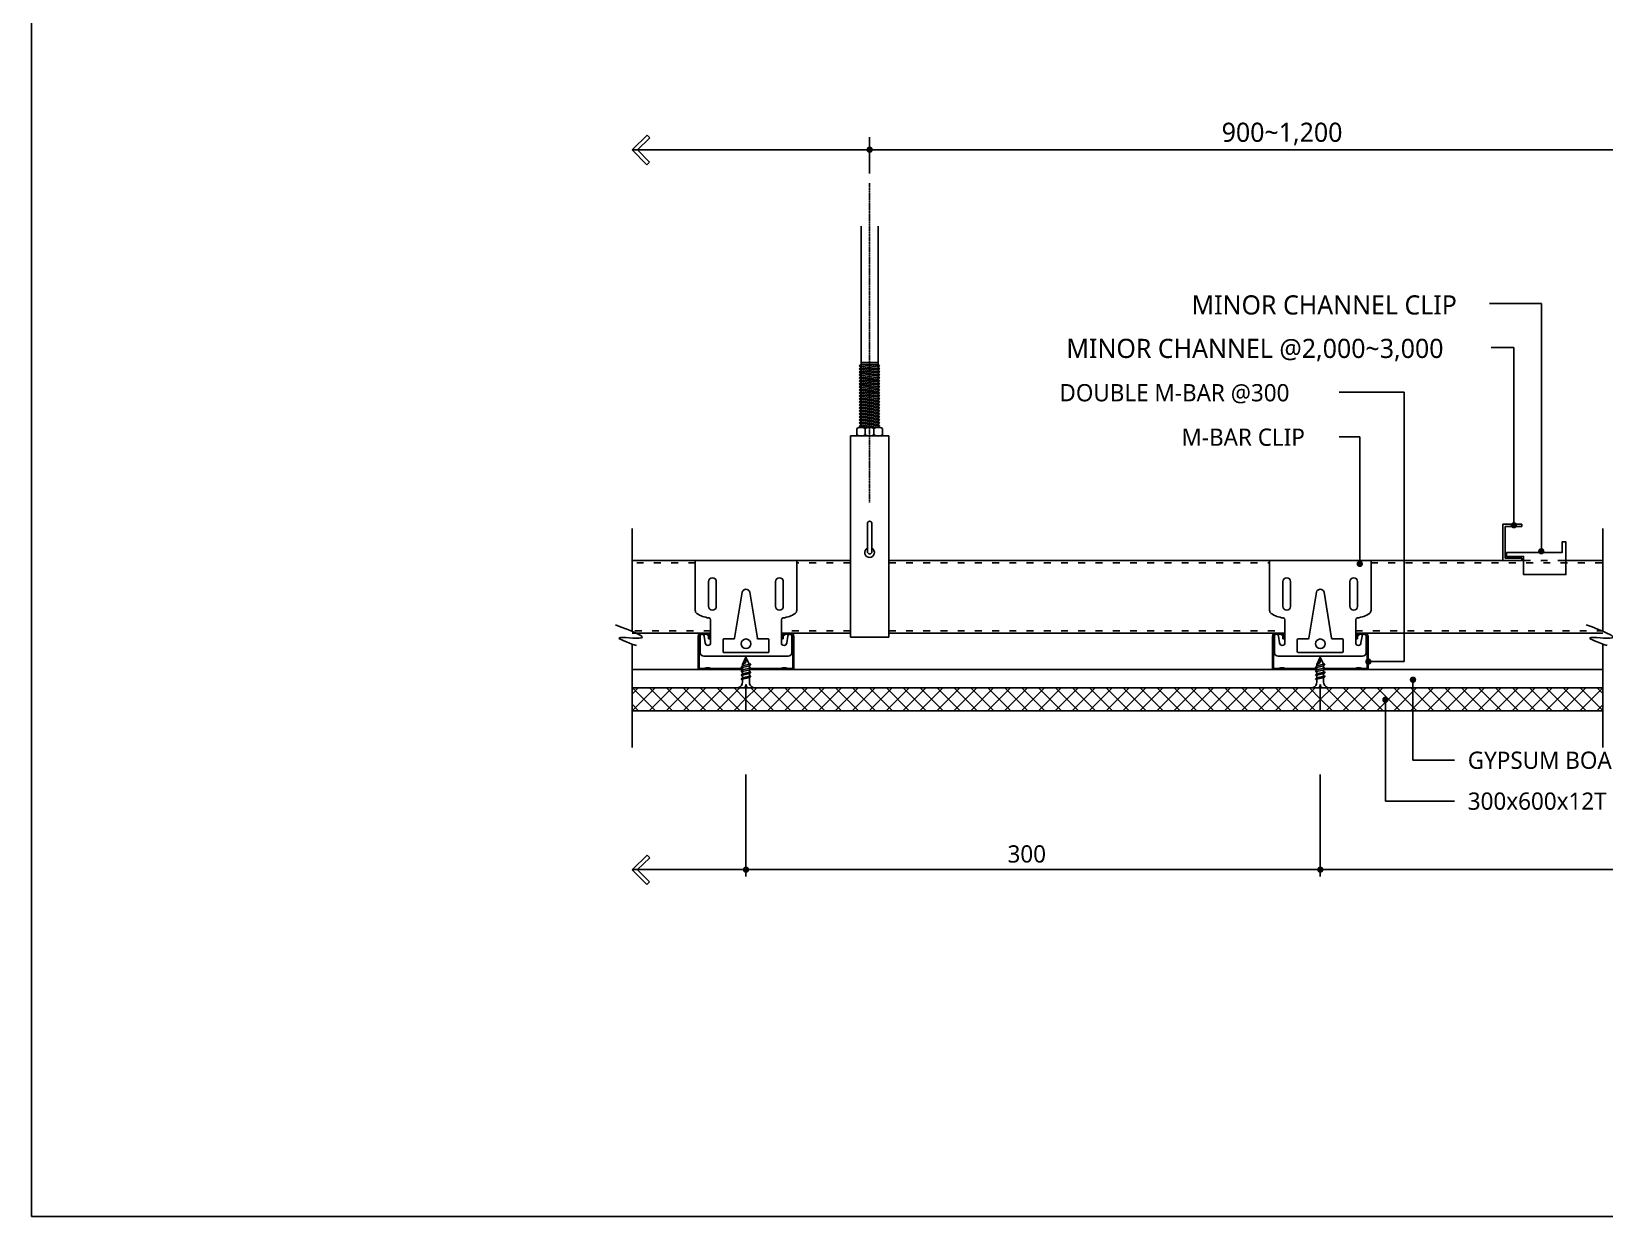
# Model space of a CAD drawing. Header units: millimetres. Extents: x 0 to 21000, y 0 to 5940.
# Drawn here: x 0 to 2739, y 0 to 2063 of the extents above; entities that cross this region are included whole.
import ezdxf

# ---------------------------------------------------------------- set-up
doc = ezdxf.new("R2010")
doc.units = ezdxf.units.MM
for name, pattern in [('ACAD_ISO03W100', [30, 12, -18]), ('CEN', [35, 30, -2, 1, -2]), ('CENTER', [2, 1.25, -0.25, 0.25, -0.25])]:
    doc.linetypes.add(name, pattern=pattern)
for name, color, linetype in [('7', 7, 'Continuous'), ('ANCHOR', 4, 'Continuous'), ('ANGLEMOLDING', 4, 'Continuous'), ('CARRING', 6, 'Continuous'), ('CEN', 1, 'CEN'), ('DIM', 7, 'Continuous'), ('GYPSUM', 2, 'Continuous'), ('M-BAR', 2, 'Continuous'), ('M-BAR-CLIP', 4, 'Continuous'), ('MINOR2', 2, 'Continuous'), ('MITONE', 2, 'Continuous'), ('MITONE2', 5, 'Continuous'), ('SCREW3점5X22', 1, 'Continuous'), ('TEXT', 3, 'Continuous')]:
    doc.layers.add(name, color=color, linetype=linetype)
doc.styles.add('GHS', font='malgun.ttf')
pattern_1 = [(45, (-2740784.407, -6276572.302), (-14.731391275, 14.731391275), []), (135, (-2740784.407, -6276572.302), (-14.731391275, -14.731391275), [])]

# ---------------------------------------------------------------- blocks, each defined once
blk = doc.blocks.new('A$C5DD2461B')
at = {"layer": 'SCREW3점5X22'}
for p, q in [((5.75, 11.5), (1.53, 10.46)), ((1.53, 10.46), (2.23, 11.4)), ((5.76, 9.45), (1.54, 8.41)), ((1.54, 8.41), (2.23, 9.34)), ((6.45, 12.44), (2.23, 11.4)), ((6.45, 10.38), (2.23, 9.34)), ((6.46, 8.33), (2.24, 7.29)), ((2.25, 12.1), (4, 15.91)), ((2.25, 12.1), (4, 13.27)), ((2.25, 12.1), (2.25, 11.4)), ((2.25, 10.65), (2.25, 9.35)), ((2.25, 8.6), (2.25, 7.29)), ((4, 15.91), (4, 13.27)), ((5.66, 12.29), (4, 15.91)), ((5.75, 11.5), (6.45, 12.44)), ((5.75, 11.5), (5.75, 10.2)), ((5.75, 9.45), (5.75, 8.14)), ((5.76, 9.45), (6.45, 10.38)), ((5.76, 7.4), (6.46, 8.33)), ((5.76, 7.4), (1.54, 6.36)), ((1.54, 6.36), (2.24, 7.29)), ((5.77, 5.34), (1.55, 4.3)), ((1.55, 4.3), (2.24, 5.24)), ((6.46, 6.28), (2.24, 5.24)), ((2.25, 6.54), (2.25, 5.24)), ((2.25, 4.49), (2.25, 3.18)), ((3.89, 1.16), (3.89, 1.58)), ((4.11, 1.16), (4.11, 1.58)), ((5.75, 7.4), (5.75, 6.09)), ((5.75, 5.34), (5.75, 3.18)), ((5.77, 5.34), (6.46, 6.28)), ((0, 0), (2.7, 0)), ((5.3, 0), (8, 0))]:
    blk.add_line(p, q, dxfattribs=at)
for centre, radius, start, end in [((-1.14, 3.21), 3.39, 289.60938, 359.49172), ((2.75, 1.15), 1.15, 267.52648, 0.91384), ((4, -4.81), 4.97, 80.61353, 99.38647), ((3.97, 1.58), 0.08, 90, 180), ((4.03, 1.58), 0.08, 0, 90), ((5.25, 1.15), 1.15, 179.08616, 272.47352), ((9.14, 3.21), 3.39, 180.50828, 250.39062)]:
    blk.add_arc(centre, radius, start, end, dxfattribs=at)
blk = doc.blocks.new('A$C3D2622D9')
at = {"layer": 'M-BAR'}
for centre, major_axis, ratio, start_param, end_param in [((-0.39, 1.02), (-1.16, 0.22), 0.410883, 1.993113, 2.811456), ((-0.39, 0.52), (-1.16, 0.22), 0.410883, 1.993113, 2.811456), ((2, 0.5), (-1.4, 0), 0.357143, 4.712389, 5.955279), ((2, 0), (-1.4, 0), 0.357143, 4.712389, 5.955279)]:
    blk.add_ellipse(centre, major_axis=major_axis, ratio=ratio, start_param=start_param, end_param=end_param, dxfattribs=at)
at = {"layer": 'M-BAR', "extrusion": (0, 0, -1)}
for centre, major_axis, ratio, start_param, end_param in [((2, 0.5), (1.4, 0), 0.357143, 4.712389, 5.955279), ((2, 0), (1.4, 0), 0.357143, 4.712389, 5.955279), ((4.39, 1.02), (1.16, 0.22), 0.410883, 1.993113, 2.811456), ((4.39, 0.52), (1.16, 0.22), 0.410883, 1.993113, 2.811456)]:
    blk.add_ellipse(centre, major_axis=major_axis, ratio=ratio, start_param=start_param, end_param=end_param, dxfattribs=at)
blk = doc.blocks.new('A$C2A247641')
at = {"layer": 'M-BAR'}
for p, q in [((0, 17.5), (0, 0)), ((0.5, 17), (0.5, 0.5)), ((1.5, 19), (4.5, 19)), ((2, 18.5), (4, 18.5)), ((5.5, 17), (5.5, 16)), ((6, 17.5), (6, 16)), ((44, 17.5), (44, 16)), ((44.5, 17), (44.5, 16)), ((45.5, 19), (48.5, 19)), ((46, 18.5), (48, 18.5)), ((49.5, 17), (49.5, 0.5)), ((50, 17.5), (50, 0)), ((5.5, 16), (6, 16)), ((44, 16), (44.5, 16)), ((0, 0), (3, 0)), ((0.5, 0.5), (3, 0.5)), ((7, 0.5), (23.03, 0.5)), ((7, 0), (23.03, 0)), ((27, 0), (43, 0)), ((27.17, 0.5), (43, 0.5)), ((47, 0.5), (49.5, 0.5)), ((47, 0), (50, 0))]:
    blk.add_line(p, q, dxfattribs=at)
for centre, start, end in [((1.5, 17.5), 90, 180), ((2, 17), 90, 180), ((4, 17), 0, 90), ((4.5, 17.5), 0, 90), ((45.5, 17.5), 90, 180), ((46, 17), 90, 180), ((48, 17), 0, 90), ((48.5, 17.5), 0, 90)]:
    blk.add_arc(centre, 1.5, start, end, dxfattribs=at)
for centre in [(22.61, 1.03), (22.61, 0.53)]:
    blk.add_ellipse(centre, major_axis=(-1.16, 0.22), ratio=0.410883, start_param=1.993113, end_param=2.234343, dxfattribs=at)
at = {"layer": 'M-BAR', "extrusion": (0, 0, -1)}
blk.add_ellipse((27.39, 0.53), major_axis=(1.16, 0.22), ratio=0.410883, start_param=1.993113, end_param=2.185696, dxfattribs=at)
at = {"layer": 'M-BAR'}
blk.add_blockref('A$C3D2622D9', (3, 0), dxfattribs=at)
at = {"layer": 'M-BAR', "xscale": -1}
blk.add_blockref('A$C3D2622D9', (47, 0), dxfattribs=at)
blk = doc.blocks.new('A$C147C7DAB')
at = {"layer": 'MINOR2'}
for p, q in [((10, 19), (0, 19)), ((0, 19), (0, 0)), ((1.2, 17.8), (1.2, 1.2)), ((10, 17.8), (1.2, 17.8)), ((10, 19), (10, 17.8)), ((1.2, 1.2), (10, 1.2)), ((10, 1.2), (10, 0)), ((0, 0), (10, 0))]:
    blk.add_line(p, q, dxfattribs=at)
blk = doc.blocks.new('A$C037965EB')
at = {"layer": 'M-BAR-CLIP'}
for p, q in [((0, 50), (0, 23.93)), ((0, 50), (53, 50)), ((53, 50), (53, 23.93)), ((7, 39), (7, 26)), ((11, 39), (11, 26)), ((24.5, 33.45), (20.57, 9.42)), ((28.5, 33.45), (32.43, 9.42)), ((42, 39), (42, 26)), ((46, 39), (46, 26)), ((8, 18.99), (8, 7)), ((45, 19), (45, 7)), ((2.5, 10.4), (2.5, 2)), ((4.7, 10.4), (5.25, 7)), ((14.5, 8.5), (14.5, 2.5)), ((15, 9), (20.08, 9)), ((32.92, 9), (38, 9)), ((38.5, 8.5), (38.5, 2.5)), ((48.3, 10.4), (47.75, 7)), ((50.5, 10.4), (50.5, 2)), ((4.5, 0), (48.5, 0)), ((15, 2), (38, 2))]:
    blk.add_line(p, q, dxfattribs=at)
blk.add_circle((26.5, 6.5), 2.5, dxfattribs=at)
for centre, radius, start, end in [((9, 39), 2, 90, 180), ((9, 39), 2, 0, 90), ((26.5, 32.93), 2.07, 14.43857, 165.56143), ((44, 39), 2, 90, 180), ((44, 39), 2, 0, 90), ((9, 26), 2, 180, 270), ((9, 26), 2, 270, 360), ((44, 26), 2, 180, 270), ((44, 26), 2, 270, 360), ((2, 23.93), 2, 180, 231.43534), ((9.18, 35.2), 15.35, 236.71778, 262.34826), ((7, 18.99), 1, 360, 82.34826), ((46, 18.99), 1, 97.65174, 180), ((43.82, 35.2), 15.35, 277.65174, 303.28222), ((51, 23.93), 2, 308.56466, 0), ((3.6, 10.4), 1.1, 0, 180), ((15, 8.5), 0.5, 90, 180), ((20.08, 9.5), 0.5, 270, 350.70866), ((32.92, 9.5), 0.5, 189.29134, 270), ((38, 8.5), 0.5, 0, 90), ((49.4, 10.4), 1.1, 0, 180), ((4.5, 2), 2, 180, 270), ((6.62, 7), 1.38, 180, 0), ((15, 2.5), 0.5, 180, 270), ((38, 2.5), 0.5, 270, 0), ((46.37, 7), 1.38, 180, 360), ((48.5, 2), 2, 270, 0)]:
    blk.add_arc(centre, radius, start, end, dxfattribs=at)
blk = doc.blocks.new('A$C036C36DA')
at = {"layer": 'DIM'}
for p, q in [((0, 11.67), (1.15, 12.84)), ((5.45, 6.39), (0, 11.67)), ((7.68, 6.49), (1.15, 12.84)), ((5.44, 6.54), (0.11, 1.15)), ((0.11, 1.15), (1.28, 0)), ((7.68, 6.49), (1.28, 0))]:
    blk.add_line(p, q, dxfattribs=at)
blk = doc.blocks.new('A$C2A245268')
at = {"layer": 'TEXT', "xscale": 0.2, "yscale": 0.2, "zscale": 0.2}
blk.add_blockref('A$C036C36DA', (0, 0), dxfattribs=at)
blk = doc.blocks.new('A$C0D4C0B01')
at = {"layer": 'TEXT', "xscale": -1}
blk.add_blockref('A$C2A245268', (1.54, 0), dxfattribs=at)

msp = doc.modelspace()

# ---------------------------------------------------------------- hatches: boundary and pattern name
at = {"layer": 'MITONE2'}
h = msp.add_hatch(dxfattribs=at)
h.set_pattern_fill('ANSI37', color=256, scale=166.666667, style=0)
h.set_pattern_definition(pattern_1)
h.paths.add_polyline_path([(1244.1, 920.5), (1240.1, 920.5, -0.021589), (1239.8, 920.5), (1230.8, 920.5), (1045.7, 920.5), (1045.7, 880.5), (1244.1, 880.5)])
h = msp.add_hatch(dxfattribs=at)
h.set_pattern_fill('ANSI37', color=256, scale=166.666667, style=0)
h.set_pattern_definition(pattern_1)
h.paths.add_polyline_path([(1248.5, 920.5, -0.021589), (1248.2, 920.5), (1244.1, 920.5), (1244.1, 880.5), (2244.1, 880.5), (2244.1, 920.5), (2240.1, 920.5, -0.021589), (2239.8, 920.5), (2230.6, 920.5, 0.000011), (2230.6, 920.5)])
h = msp.add_hatch(dxfattribs=at)
h.set_pattern_fill('ANSI37', color=256, scale=166.666667, style=0)
h.set_pattern_definition(pattern_1)
h.paths.add_polyline_path([(2735.9, 920.5), (2257.5, 920.5), (2257.5, 920.5), (2248.5, 920.5, -0.021815), (2248.2, 920.5), (2244.1, 920.5), (2244.1, 880.5), (2735.9, 880.5)])

# ---------------------------------------------------------------- linework, layer by layer
for p, q in [((1045.7, 1018.8), (1045.7, 1197.9)), ((2735.9, 1018.8), (2735.9, 1197.9)), ((1045.7, 816.8), (1045.7, 996.7)), ((2735.9, 816.8), (2735.9, 996.7))]:
    msp.add_line(p, q)
msp.add_lwpolyline([(0, 0), (8400, 0), (8400, 5940), (0, 5940)], close=True)
for points in [[(1053.3, 994), (1023.6, 1007.3), (1061.7, 1007.2), (1016.9, 1030.3)], [(2743.6, 994), (2713.8, 1007.3), (2752, 1007.2), (2707.2, 1030.3)]]:
    msp.add_spline(points, degree=3)
at = {"layer": '7', "color": 4}
msp.add_lwpolyline([(2568.3, 1155.8), (2665, 1155.8), (2665, 1174.4), (2671.7, 1174.4), (2671.7, 1117.6), (2598, 1117.6), (2598, 1149.1), (2568.3, 1149.1)], close=True, dxfattribs=at)
at = {"layer": 'ANCHOR'}
for p, q in [((1444.4, 1724), (1444.4, 1373.9)), ((1474.4, 1724), (1474.4, 1373.9)), ((1444.4, 1486.6), (1474.4, 1486.6)), ((1436.9, 1360.9), (1436.9, 1371.8)), ((1444.4, 1373.9), (1474.4, 1373.9)), ((1474.4, 1373.9), (1444.4, 1373.9)), ((1444.4, 1373.9), (1474.4, 1373.9)), ((1451.9, 1358.9), (1451.9, 1373.9)), ((1466.9, 1358.9), (1466.9, 1373.9)), ((1481.9, 1360.9), (1481.9, 1371.8)), ((1426.1, 1358.9), (1492.8, 1358.9)), ((1426.1, 1358.9), (1426.1, 1008.9)), ((1492.8, 1008.9), (1492.8, 1358.9)), ((1426.1, 1008.9), (1492.8, 1008.9))]:
    msp.add_line(p, q, dxfattribs=at)
at = {"layer": 'ANCHOR', "color": 1}
for p, q in [((1476.4, 1480.7), (1474.4, 1483.1)), ((1476.4, 1376.1), (1474.4, 1373.9))]:
    msp.add_line(p, q, dxfattribs=at)
at = {"layer": 'ANCHOR'}
msp.add_lwpolyline([(1463.3, 1157.5), (1463.3, 1206.5, 1), (1455.6, 1206.5), (1455.6, 1157.5, 1)], format="xyb", close=True, dxfattribs=at)
for centre, radius, start, end in [((1444.4, 1359.3), 14.6, 58.9734, 121.0266), ((1459.4, 1359.3), 14.6, 58.9734, 121.0266), ((1474.4, 1359.3), 14.6, 58.9734, 121.0266), ((1444.4, 1373.4), 14.6, 238.9734, 301.0266), ((1459.4, 1373.4), 14.6, 238.9734, 301.0266), ((1474.4, 1373.4), 14.6, 238.9734, 301.0266), ((1459.4, 1155.9), 8.33, 117.3871, 62.6129)]:
    msp.add_arc(centre, radius, start, end, dxfattribs=at)
at = {"layer": 'ANGLEMOLDING', "color": 1}
for p, q in [((1444.4, 1483.1), (1441.4, 1481.1)), ((1476.4, 1475.4), (1441.4, 1481.1)), ((1444.4, 1477.8), (1441.4, 1481.1)), ((1444.4, 1483.1), (1474.4, 1483.1)), ((1474.4, 1478.5), (1444.4, 1483.1)), ((1474.4, 1478.5), (1444.4, 1483.1)), ((1476.3, 1480.9), (1461.9, 1483.1)), ((1476.4, 1480.7), (1474.4, 1478.5)), ((1444.4, 1477.8), (1441.4, 1475.8)), ((1476.4, 1470.2), (1441.4, 1475.8)), ((1444.4, 1472.6), (1441.4, 1475.8)), ((1444.4, 1472.6), (1441.4, 1470.6)), ((1476.4, 1465), (1441.4, 1470.6)), ((1444.4, 1467.4), (1441.4, 1470.6)), ((1444.4, 1467.4), (1441.4, 1465.4)), ((1476.4, 1459.7), (1441.4, 1465.4)), ((1444.4, 1462.1), (1441.4, 1465.4)), ((1444.4, 1462.1), (1441.4, 1460.1)), ((1476.4, 1454.5), (1441.4, 1460.1)), ((1444.4, 1456.9), (1441.4, 1460.1)), ((1444.4, 1456.9), (1441.4, 1454.9)), ((1476.4, 1449.3), (1441.4, 1454.9)), ((1444.4, 1451.7), (1441.4, 1454.9)), ((1474.4, 1473.2), (1444.4, 1477.8)), ((1474.4, 1473.2), (1444.4, 1477.8)), ((1474.4, 1468), (1444.4, 1472.6)), ((1474.4, 1468), (1444.4, 1472.6)), ((1474.4, 1462.8), (1444.4, 1467.4)), ((1474.4, 1462.8), (1444.4, 1467.4)), ((1474.4, 1457.5), (1444.4, 1462.1)), ((1474.4, 1457.5), (1444.4, 1462.1)), ((1474.4, 1452.3), (1444.4, 1456.9)), ((1474.4, 1452.3), (1444.4, 1456.9)), ((1474.4, 1452.3), (1444.4, 1456.9)), ((1474.4, 1452.3), (1444.4, 1456.9)), ((1476.4, 1475.4), (1474.4, 1478.5)), ((1476.4, 1475.4), (1474.4, 1473.2)), ((1476.4, 1470.2), (1474.4, 1473.2)), ((1476.4, 1470.2), (1474.4, 1468)), ((1476.4, 1465), (1474.4, 1468)), ((1476.4, 1465), (1474.4, 1462.8)), ((1476.4, 1459.7), (1474.4, 1462.8)), ((1476.4, 1459.7), (1474.4, 1457.5)), ((1476.4, 1454.5), (1474.4, 1457.5)), ((1476.4, 1454.5), (1474.4, 1452.3)), ((1476.4, 1449.3), (1474.4, 1452.3)), ((1444.4, 1451.7), (1441.4, 1449.7)), ((1476.4, 1444.1), (1441.4, 1449.7)), ((1444.4, 1446.5), (1441.4, 1449.7)), ((1444.4, 1446.5), (1441.4, 1444.4)), ((1476.4, 1438.8), (1441.4, 1444.4)), ((1444.4, 1441.2), (1441.4, 1444.4)), ((1444.4, 1441.2), (1441.4, 1439.2)), ((1476.4, 1433.6), (1441.4, 1439.2)), ((1444.4, 1436), (1441.4, 1439.2)), ((1444.4, 1436), (1441.4, 1434)), ((1476.4, 1428.4), (1441.4, 1434)), ((1444.4, 1430.8), (1441.4, 1434)), ((1444.4, 1430.8), (1441.4, 1428.8)), ((1476.4, 1423.1), (1441.4, 1428.8)), ((1444.4, 1425.5), (1441.4, 1428.8)), ((1444.4, 1425.5), (1441.4, 1423.5)), ((1474.4, 1447.1), (1444.4, 1451.7)), ((1474.4, 1447.1), (1444.4, 1451.7)), ((1474.4, 1441.8), (1444.4, 1446.5)), ((1474.4, 1441.8), (1444.4, 1446.5)), ((1474.4, 1436.6), (1444.4, 1441.2)), ((1474.4, 1436.6), (1444.4, 1441.2)), ((1474.4, 1431.4), (1444.4, 1436)), ((1474.4, 1431.4), (1444.4, 1436)), ((1474.4, 1426.2), (1444.4, 1430.8)), ((1474.4, 1426.2), (1444.4, 1430.8)), ((1474.4, 1426.2), (1444.4, 1430.8)), ((1474.4, 1426.2), (1444.4, 1430.8)), ((1474.4, 1420.9), (1444.4, 1425.5)), ((1474.4, 1420.9), (1444.4, 1425.5)), ((1476.4, 1449.3), (1474.4, 1447.1)), ((1476.4, 1444.1), (1474.4, 1447.1)), ((1476.4, 1444.1), (1474.4, 1441.8)), ((1476.4, 1438.8), (1474.4, 1441.8)), ((1476.4, 1438.8), (1474.4, 1436.6)), ((1476.4, 1433.6), (1474.4, 1436.6)), ((1476.4, 1433.6), (1474.4, 1431.4)), ((1476.4, 1428.4), (1474.4, 1431.4)), ((1476.4, 1428.4), (1474.4, 1426.2)), ((1476.4, 1423.1), (1474.4, 1426.2)), ((1476.4, 1417.9), (1441.4, 1423.5)), ((1444.4, 1420.3), (1441.4, 1423.5)), ((1444.4, 1420.3), (1441.4, 1418.3)), ((1444.4, 1415.1), (1441.4, 1418.3)), ((1476.4, 1412.7), (1441.4, 1418.3)), ((1444.4, 1415.1), (1441.4, 1413.1)), ((1476.4, 1407.4), (1441.4, 1413.1)), ((1444.4, 1409.8), (1441.4, 1413.1)), ((1444.4, 1409.8), (1441.4, 1407.8)), ((1476.4, 1402.2), (1441.4, 1407.8)), ((1444.4, 1404.6), (1441.4, 1407.8)), ((1444.4, 1404.6), (1441.4, 1402.6)), ((1476.4, 1397), (1441.4, 1402.6)), ((1444.4, 1399.4), (1441.4, 1402.6)), ((1444.4, 1399.4), (1441.4, 1397.4)), ((1476.4, 1391.8), (1441.4, 1397.4)), ((1444.4, 1394.2), (1441.4, 1397.4)), ((1474.4, 1415.7), (1444.4, 1420.3)), ((1474.4, 1415.7), (1444.4, 1420.3)), ((1474.4, 1410.5), (1444.4, 1415.1)), ((1474.4, 1410.5), (1444.4, 1415.1)), ((1474.4, 1405.2), (1444.4, 1409.8)), ((1474.4, 1405.2), (1444.4, 1409.8)), ((1474.4, 1400), (1444.4, 1404.6)), ((1474.4, 1400), (1444.4, 1404.6)), ((1474.4, 1400), (1444.4, 1404.6)), ((1474.4, 1400), (1444.4, 1404.6)), ((1474.4, 1394.8), (1444.4, 1399.4)), ((1474.4, 1394.8), (1444.4, 1399.4)), ((1476.4, 1423.1), (1474.4, 1420.9)), ((1476.4, 1417.9), (1474.4, 1420.9)), ((1476.4, 1417.9), (1474.4, 1415.7)), ((1476.4, 1412.7), (1474.4, 1415.7)), ((1476.4, 1412.7), (1474.4, 1410.5)), ((1476.4, 1407.4), (1474.4, 1410.5)), ((1476.4, 1407.4), (1474.4, 1405.2)), ((1476.4, 1402.2), (1474.4, 1405.2)), ((1476.4, 1402.2), (1474.4, 1400)), ((1476.4, 1397), (1474.4, 1400)), ((1476.4, 1397), (1474.4, 1394.8)), ((1444.4, 1394.2), (1441.4, 1392.1)), ((1476.4, 1386.5), (1441.4, 1392.1)), ((1444.4, 1388.9), (1441.4, 1392.1)), ((1444.4, 1388.9), (1441.4, 1386.9)), ((1476.4, 1381.3), (1441.4, 1386.9)), ((1444.4, 1383.7), (1441.4, 1386.9)), ((1444.4, 1383.7), (1441.4, 1381.7)), ((1476.4, 1376.1), (1441.4, 1381.7)), ((1444.4, 1378.5), (1441.4, 1381.7)), ((1444.5, 1378.5), (1441.5, 1376.4)), ((1443.9, 1373.8), (1441.5, 1376.4)), ((1457.6, 1373.9), (1441.5, 1376.4)), ((1474.4, 1389.5), (1444.4, 1394.2)), ((1474.4, 1389.5), (1444.4, 1394.2)), ((1474.4, 1384.3), (1444.4, 1388.9)), ((1474.4, 1384.3), (1444.4, 1388.9)), ((1474.4, 1379.1), (1444.4, 1383.7)), ((1474.4, 1379.1), (1444.4, 1383.7)), ((1474.4, 1373.9), (1444.4, 1378.5)), ((1476.4, 1391.8), (1474.4, 1394.8)), ((1476.4, 1391.8), (1474.4, 1389.5)), ((1476.4, 1386.5), (1474.4, 1389.5)), ((1476.4, 1386.5), (1474.4, 1384.3)), ((1476.4, 1381.3), (1474.4, 1384.3)), ((1476.4, 1381.3), (1474.4, 1379.1)), ((1476.4, 1376.1), (1474.4, 1379.1))]:
    msp.add_line(p, q, dxfattribs=at)
at = {"layer": 'CARRING'}
for p, q in [((1155.8, 1142.2), (1045.7, 1142.2)), ((1426.1, 1142.2), (1332.5, 1142.2)), ((1492.8, 1142.2), (2155.8, 1142.2)), ((2332.5, 1142.2), (2598, 1142.2)), ((2671.7, 1142.2), (2735.9, 1142.2)), ((1182.5, 1015.5), (1045.7, 1015.5)), ((1426.1, 1015.5), (1305.8, 1015.5)), ((1492.8, 1015.5), (2182.5, 1015.5)), ((2305.8, 1015.5), (2735.9, 1015.5))]:
    msp.add_line(p, q, dxfattribs=at)
at = {"layer": 'CARRING', "color": 1, "linetype": 'ACAD_ISO03W100'}
for p, q in [((1155.8, 1138.2), (1045.7, 1138.2)), ((1426.1, 1138.2), (1332.5, 1138.2)), ((1492.8, 1138.2), (2155.8, 1138.2)), ((2332.5, 1138.2), (2735.9, 1138.2)), ((1182.5, 1019.5), (1045.7, 1019.5)), ((1426.1, 1019.5), (1305.8, 1019.5)), ((1492.8, 1019.5), (2182.5, 1019.5)), ((2305.8, 1019.5), (2735.9, 1019.5))]:
    msp.add_line(p, q, dxfattribs=at)
at = {"layer": 'CEN', "linetype": 'CENTER'}
msp.add_line((1459.4, 1243.2), (1459.4, 1798.9), dxfattribs=at)
at = {"layer": 'DIM'}
for p, q in [((1459.4, 1816), (1459.4, 1879.4)), ((1045.7, 1857.2), (6684.6, 1857.2)), ((1244.1, 769.4), (1244.1, 592.2)), ((2244.1, 769.4), (2244.1, 592.2)), ((1045.7, 603.9), (1244.1, 603.9)), ((1244.1, 603.9), (2244.1, 603.9)), ((2244.1, 603.9), (3359.1, 603.9))]:
    msp.add_line(p, q, dxfattribs=at)
at = {"layer": 'DIM', "const_width": 5.56}
for points in [[(1462.2, 1857.2, -1), (1456.6, 1857.2, -1)], [(1246.9, 603.9, -1), (1241.4, 603.9, -1)], [(2246.9, 603.9, -1), (2241.4, 603.9, -1)]]:
    msp.add_lwpolyline(points, format="xyb", close=True, dxfattribs=at)
at = {"layer": 'GYPSUM'}
for p, q in [((1045.7, 952.2), (1238.3, 952.2)), ((1250.1, 952.2), (2238.3, 952.2)), ((2250.1, 952.2), (2735.9, 952.2))]:
    msp.add_line(p, q, dxfattribs=at)
at = {"layer": 'MITONE'}
for p, q in [((1045.7, 920.5), (2735.9, 920.5)), ((1244.1, 920.5), (1244.1, 880.5)), ((2244.1, 920.5), (2244.1, 880.5)), ((1045.7, 880.5), (2735.9, 880.5))]:
    msp.add_line(p, q, dxfattribs=at)
at = {"layer": 'MITONE2', "color": 1, "linetype": 'ACAD_ISO03W100'}
msp.add_line((2598, 1142.2), (2671.7, 1142.2), dxfattribs=at)
at = {"layer": 'TEXT', "color": 1}
for p, q in [((2538.9, 1589.7), (2629, 1589.7)), ((2629, 1158.2), (2629, 1589.7)), ((2541.7, 1513.2), (2581.2, 1513.2)), ((2581.2, 1203.4), (2581.2, 1513.2)), ((2276.7, 1435.4), (2390.4, 1435.4)), ((2390.4, 1435.4), (2390.4, 966.1)), ((2276.7, 1357.6), (2312.8, 1357.6)), ((2312.8, 1357.6), (2312.8, 1136.3)), ((2390.4, 966.1), (2327.9, 966.1)), ((2405.5, 934.5), (2405.5, 794.4)), ((2357.5, 899.7), (2357.5, 723.2)), ((2405.5, 794.4), (2477.8, 794.4)), ((2357.5, 723.2), (2477.8, 723.2))]:
    msp.add_line(p, q, dxfattribs=at)
at = {"layer": 'TEXT', "color": 1, "const_width": 5.56}
for points in [[(2584, 1203.4, -1), (2578.5, 1203.4, -1)], [(2631.7, 1158.2, -1), (2626.2, 1158.2, -1)], [(2310, 1136.3, 1), (2315.6, 1136.3, 1)], [(2330.7, 966.1, -1), (2325.1, 966.1, -1)], [(2402.7, 934.5, 1), (2408.3, 934.5, 1)], [(2354.7, 899.7, 1), (2360.2, 899.7, 1)]]:
    msp.add_lwpolyline(points, format="xyb", close=True, dxfattribs=at)

# ---------------------------------------------------------------- block references
at = {"layer": 'M-BAR', "xscale": 3.33333333209157, "yscale": 3.33333333209157, "zscale": 3.33333333209157}
for p in [(1160.8, 952.2), (2160.8, 952.2)]:
    msp.add_blockref('A$C2A247641', p, dxfattribs=at)
at = {"layer": 'M-BAR-CLIP', "xscale": 3.33333333209157, "yscale": 3.33333333209157, "zscale": 3.33333333209157}
for p in [(1155.8, 975.5), (2155.8, 975.5)]:
    msp.add_blockref('A$C037965EB', p, dxfattribs=at)
at = {"layer": 'MINOR2', "xscale": 3.33333333209157, "yscale": 3.33333333209157, "zscale": 3.33333333209157}
msp.add_blockref('A$C147C7DAB', (2561.8, 1142.2), dxfattribs=at)
at = {"layer": 'SCREW3점5X22', "xscale": 3.33333333209157, "yscale": 3.33333333209157, "zscale": 3.33333333209157}
for p in [(1230.8, 920.5), (2230.8, 920.5)]:
    msp.add_blockref('A$C5DD2461B', p, dxfattribs=at)
at = {"layer": 'TEXT', "xscale": 20, "yscale": 20, "zscale": 20}
for p in [(1045.7, 1831.2), (1045.7, 577.9)]:
    msp.add_blockref('A$C0D4C0B01', p, dxfattribs=at)

# ---------------------------------------------------------------- texts
at = {"layer": 'TEXT', "style": 'GHS'}
for s, height, p in [('900~1,200', 33.33, (2072.4, 1871)), ('MINOR CHANNEL CLIP', 33.333, (2019.9, 1570.4)), ('MINOR CHANNEL @2,000~3,000', 33.333, (1802, 1494.7)), ('DOUBLE M-BAR @300', 30, (1790, 1419.2)), ('M-BAR CLIP', 30, (2002.4, 1341.8)), ('GYPSUM BOARD 900x1,800x9T', 30, (2500.9, 779.4)), ('300x600x12T', 30, (2500.9, 708.2))]:
    msp.add_text(s, height=height, dxfattribs=at).set_placement(p)
at = {"layer": 'TEXT', "color": 3, "style": 'GHS'}
msp.add_text('300', height=30, dxfattribs=at).set_placement((1699.5, 616.3))

doc.saveas('drawing.dxf')
